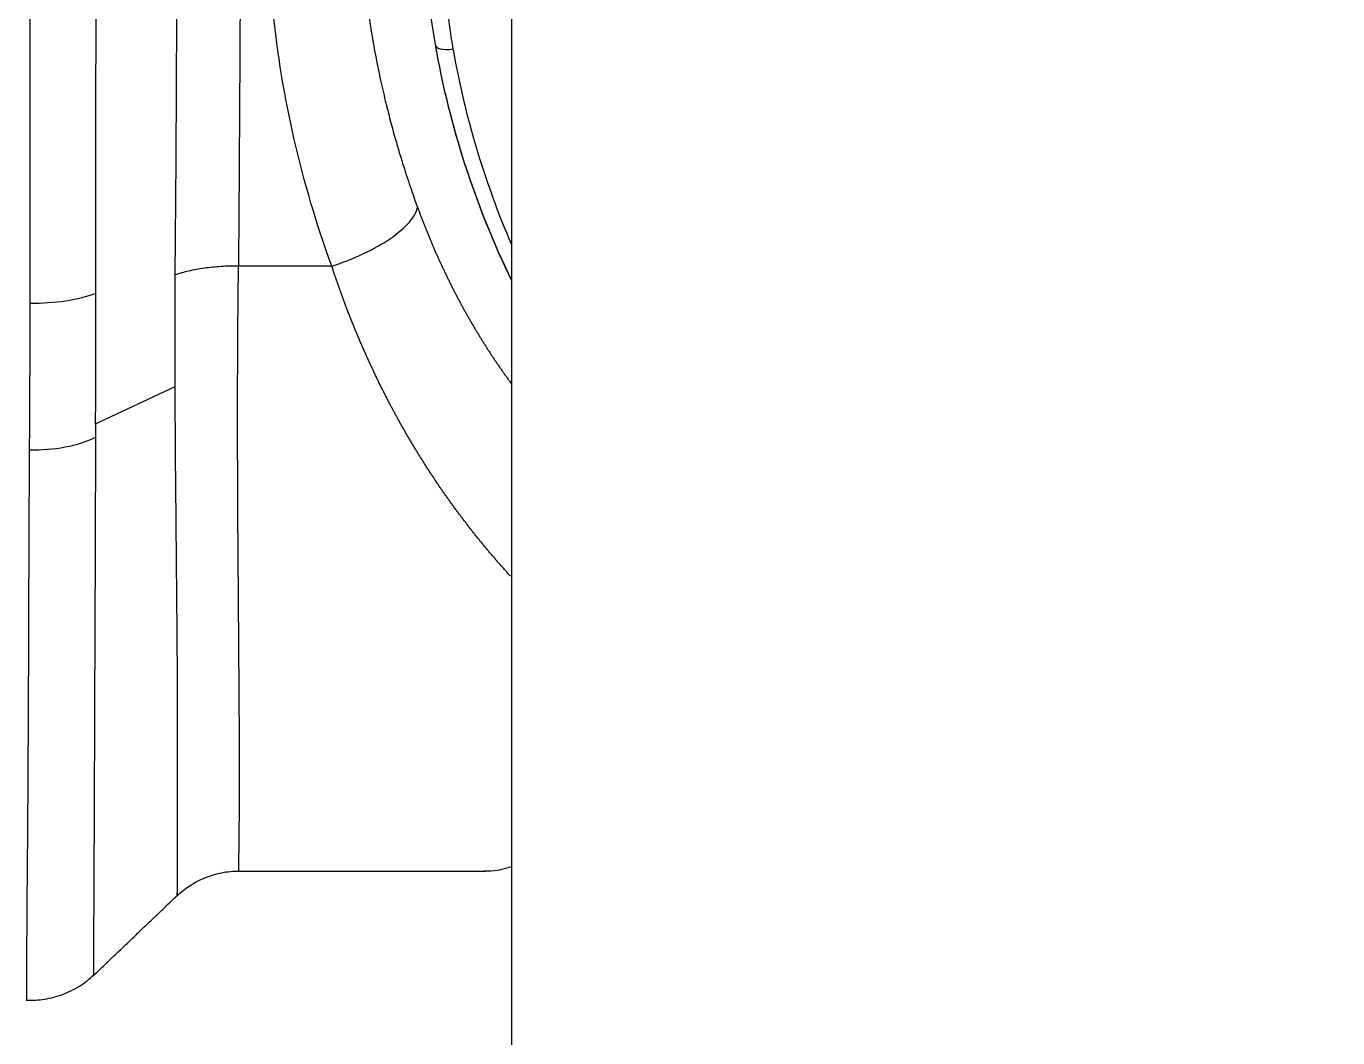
# Model space of a CAD drawing. Header units: millimetres. Extents: x 17655 to 18496, y 1152 to 1747.
# Drawn here: x 18088.32 to 18102.78, y 1444.49 to 1455.64 of the extents above; entities that cross this region are included whole.
import ezdxf

# ---------------------------------------------------------------- set-up
doc = ezdxf.new("R2010")
doc.units = ezdxf.units.MM

msp = doc.modelspace()

# ---------------------------------------------------------------- linework, layer by layer
for p, q in [((18093.67, 1456.852), (18093.67, 1417.504)), ((18091.691, 1452.992), (18090.662, 1452.992)), ((18091.691, 1452.992), (18090.662, 1452.992)), ((18089.088, 1451.255), (18089.963, 1451.664)), ((18089.088, 1451.255), (18089.963, 1451.664)), ((18090.666, 1446.325), (18093.382, 1446.325)), ((18090.666, 1446.325), (18093.382, 1446.325))]:
    msp.add_line(p, q)
for centre, major_axis, ratio, start_param, end_param in [((18104.17, 1457.126), (11.489, 0), 0.920505, 0.160683, 3.302275), ((18104.17, 1457.048), (11.289, 0), 0.920505, 0.160683, 3.280692), ((18104.17, 1457.048), (11.289, 0), 0.920505, 3.280692, 3.302275), ((18104.17, 1457.13), (11.489, 0), 0.920505, 3.302275, 3.559579), ((18104.17, 1457.126), (11.489, 0), 0.920505, 3.302275, 3.559641), ((18093.026, 1455.463), (-0.197, -0.035), 0.385698, 6.215377, 7.786173), ((18104.17, 1457.048), (11.289, 0), 0.920505, 3.302275, 3.517751)]:
    msp.add_ellipse(centre, major_axis=major_axis, ratio=ratio, start_param=start_param, end_param=end_param)
for points, knots in [([(18091.691, 1452.992), (18091.523, 1453.451), (18091.247, 1454.38), (18091.013, 1455.809), (18090.963, 1457.262), (18091.142, 1459.199), (18091.834, 1461.549), (18093.347, 1464.111), (18095.476, 1466.266), (18098.956, 1468.453), (18104.17, 1469.622), (18109.384, 1468.453), (18112.864, 1466.267), (18114.992, 1464.112), (18116.505, 1461.55), (18117.197, 1459.2), (18117.377, 1457.263), (18117.327, 1455.809), (18117.093, 1454.38), (18116.817, 1453.451), (18116.649, 1452.992)], [0, 0, 0, 0, 0.03125, 0.0625, 0.09375, 0.125, 0.1875, 0.25, 0.3125, 0.375, 0.5, 0.625, 0.6875, 0.75, 0.8125, 0.875, 0.90625, 0.9375, 0.96875, 1, 1, 1, 1]), ([(18091.691, 1452.992), (18091.523, 1453.451), (18091.247, 1454.38), (18091.013, 1455.809), (18090.963, 1457.262), (18091.142, 1459.199), (18091.834, 1461.549), (18093.347, 1464.111), (18095.476, 1466.266), (18098.956, 1468.453), (18104.17, 1469.622), (18109.384, 1468.453), (18112.864, 1466.267), (18114.992, 1464.112), (18116.505, 1461.55), (18117.197, 1459.2), (18117.377, 1457.263), (18117.327, 1455.809), (18117.093, 1454.38), (18116.817, 1453.451), (18116.649, 1452.992)], [0, 0, 0, 0, 0.03125, 0.0625, 0.09375, 0.125, 0.1875, 0.25, 0.3125, 0.375, 0.5, 0.625, 0.6875, 0.75, 0.8125, 0.875, 0.90625, 0.9375, 0.96875, 1, 1, 1, 1]), ([(18089.964, 1452.894), (18089.964, 1452.922), (18089.965, 1452.978), (18089.966, 1453.062), (18089.967, 1453.146), (18089.967, 1453.23), (18089.968, 1453.314), (18089.969, 1453.398), (18089.97, 1453.481), (18089.97, 1453.565), (18089.971, 1453.648), (18089.972, 1453.731), (18089.972, 1453.815), (18089.973, 1453.898), (18089.974, 1453.981), (18089.974, 1454.065), (18089.975, 1454.148), (18089.975, 1454.231), (18089.976, 1454.314), (18089.976, 1454.398), (18089.977, 1454.481), (18089.977, 1454.564), (18089.978, 1454.648), (18089.978, 1454.731), (18089.979, 1454.814), (18089.979, 1454.897), (18089.979, 1454.981), (18089.98, 1455.064), (18089.98, 1455.147), (18089.98, 1455.23), (18089.981, 1455.314), (18089.981, 1455.397), (18089.981, 1455.48), (18089.981, 1455.563), (18089.981, 1455.646), (18089.982, 1455.73), (18089.982, 1455.813), (18089.982, 1455.896), (18089.982, 1455.979), (18089.982, 1456.063), (18089.982, 1456.146), (18089.982, 1456.229), (18089.982, 1456.312), (18089.982, 1456.396), (18089.982, 1456.479), (18089.982, 1456.562), (18089.982, 1456.645), (18089.982, 1456.728), (18089.982, 1456.812), (18089.982, 1456.895), (18089.982, 1456.978), (18089.982, 1457.061), (18089.981, 1457.145), (18089.981, 1457.228), (18089.981, 1457.311), (18089.981, 1457.394), (18089.98, 1457.478), (18089.98, 1457.561), (18089.98, 1457.644), (18089.98, 1457.727), (18089.979, 1457.81), (18089.979, 1457.894), (18089.978, 1457.977), (18089.978, 1458.06), (18089.978, 1458.143), (18089.977, 1458.226), (18089.977, 1458.309), (18089.976, 1458.421), (18089.975, 1458.563), (18089.975, 1458.735), (18089.974, 1458.911), (18089.974, 1459.09), (18089.974, 1459.273), (18089.975, 1459.459), (18089.975, 1459.649), (18089.976, 1459.842), (18089.977, 1460.038), (18089.979, 1460.238), (18089.98, 1460.441), (18089.982, 1460.648), (18089.984, 1460.858), (18089.987, 1461.071), (18089.989, 1461.288), (18089.992, 1461.509), (18089.995, 1461.733), (18089.999, 1461.96), (18090.002, 1462.19), (18090.006, 1462.425), (18090.01, 1462.662), (18090.015, 1462.903), (18090.02, 1463.147), (18090.024, 1463.395), (18090.03, 1463.647), (18090.033, 1463.815), (18090.035, 1463.9)], [0, 0, 0, 0, 0.007657, 0.015297, 0.022922, 0.030532, 0.038128, 0.045711, 0.053285, 0.06085, 0.068408, 0.075962, 0.083514, 0.091064, 0.098616, 0.10617, 0.113726, 0.121285, 0.128845, 0.136408, 0.143971, 0.151536, 0.159103, 0.166669, 0.174237, 0.181805, 0.189374, 0.196943, 0.204513, 0.212083, 0.219653, 0.227225, 0.234796, 0.242368, 0.249941, 0.257514, 0.265087, 0.272661, 0.280235, 0.28781, 0.295385, 0.30296, 0.310536, 0.318112, 0.325688, 0.333265, 0.340842, 0.348419, 0.355997, 0.363576, 0.371155, 0.378734, 0.386314, 0.393894, 0.401475, 0.409057, 0.416639, 0.424222, 0.431805, 0.439389, 0.446974, 0.45456, 0.462146, 0.469733, 0.47732, 0.484908, 0.492497, 0.500087, 0.515512, 0.531241, 0.547274, 0.563611, 0.580253, 0.597198, 0.614448, 0.632002, 0.64986, 0.668022, 0.686489, 0.705259, 0.724334, 0.743713, 0.763396, 0.783383, 0.803675, 0.82427, 0.845171, 0.866375, 0.887885, 0.909698, 0.931817, 0.95424, 0.976967, 1, 1, 1, 1]), ([(18089.964, 1452.894), (18089.964, 1452.922), (18089.965, 1452.978), (18089.966, 1453.062), (18089.967, 1453.146), (18089.967, 1453.23), (18089.968, 1453.314), (18089.969, 1453.398), (18089.97, 1453.481), (18089.97, 1453.565), (18089.971, 1453.648), (18089.972, 1453.731), (18089.972, 1453.815), (18089.973, 1453.898), (18089.974, 1453.981), (18089.974, 1454.065), (18089.975, 1454.148), (18089.975, 1454.231), (18089.976, 1454.314), (18089.976, 1454.398), (18089.977, 1454.481), (18089.977, 1454.564), (18089.978, 1454.648), (18089.978, 1454.731), (18089.979, 1454.814), (18089.979, 1454.897), (18089.979, 1454.981), (18089.98, 1455.064), (18089.98, 1455.147), (18089.98, 1455.23), (18089.981, 1455.314), (18089.981, 1455.397), (18089.981, 1455.48), (18089.981, 1455.563), (18089.981, 1455.646), (18089.982, 1455.73), (18089.982, 1455.813), (18089.982, 1455.896), (18089.982, 1455.979), (18089.982, 1456.063), (18089.982, 1456.146), (18089.982, 1456.229), (18089.982, 1456.312), (18089.982, 1456.396), (18089.982, 1456.479), (18089.982, 1456.562), (18089.982, 1456.645), (18089.982, 1456.728), (18089.982, 1456.812), (18089.982, 1456.895), (18089.982, 1456.978), (18089.982, 1457.061), (18089.981, 1457.145), (18089.981, 1457.228), (18089.981, 1457.311), (18089.981, 1457.394), (18089.98, 1457.478), (18089.98, 1457.561), (18089.98, 1457.644), (18089.98, 1457.727), (18089.979, 1457.81), (18089.979, 1457.894), (18089.978, 1457.977), (18089.978, 1458.06), (18089.978, 1458.143), (18089.977, 1458.226), (18089.977, 1458.309), (18089.976, 1458.421), (18089.975, 1458.563), (18089.975, 1458.735), (18089.974, 1458.911), (18089.974, 1459.09), (18089.974, 1459.273), (18089.975, 1459.459), (18089.975, 1459.649), (18089.976, 1459.842), (18089.977, 1460.038), (18089.979, 1460.238), (18089.98, 1460.441), (18089.982, 1460.648), (18089.984, 1460.858), (18089.987, 1461.071), (18089.989, 1461.288), (18089.992, 1461.509), (18089.995, 1461.733), (18089.999, 1461.96), (18090.002, 1462.19), (18090.006, 1462.425), (18090.01, 1462.662), (18090.015, 1462.903), (18090.02, 1463.147), (18090.024, 1463.395), (18090.03, 1463.647), (18090.033, 1463.815), (18090.035, 1463.9)], [0, 0, 0, 0, 0.007657, 0.015297, 0.022922, 0.030532, 0.038128, 0.045711, 0.053285, 0.06085, 0.068408, 0.075962, 0.083514, 0.091064, 0.098616, 0.10617, 0.113726, 0.121285, 0.128845, 0.136408, 0.143971, 0.151536, 0.159103, 0.166669, 0.174237, 0.181805, 0.189374, 0.196943, 0.204513, 0.212083, 0.219653, 0.227225, 0.234796, 0.242368, 0.249941, 0.257514, 0.265087, 0.272661, 0.280235, 0.28781, 0.295385, 0.30296, 0.310536, 0.318112, 0.325688, 0.333265, 0.340842, 0.348419, 0.355997, 0.363576, 0.371155, 0.378734, 0.386314, 0.393894, 0.401475, 0.409057, 0.416639, 0.424222, 0.431805, 0.439389, 0.446974, 0.45456, 0.462146, 0.469733, 0.47732, 0.484908, 0.492497, 0.500087, 0.515512, 0.531241, 0.547274, 0.563611, 0.580253, 0.597198, 0.614448, 0.632002, 0.64986, 0.668022, 0.686489, 0.705259, 0.724334, 0.743713, 0.763396, 0.783383, 0.803675, 0.82427, 0.845171, 0.866375, 0.887885, 0.909698, 0.931817, 0.95424, 0.976967, 1, 1, 1, 1]), ([(18089.09, 1452.692), (18089.09, 1452.923), (18089.09, 1453.151), (18089.089, 1453.604), (18089.089, 1453.829), (18089.089, 1454.165), (18089.09, 1454.278), (18089.09, 1454.503), (18089.09, 1454.615), (18089.091, 1454.841), (18089.091, 1454.953), (18089.092, 1455.18), (18089.092, 1455.293), (18089.092, 1455.633), (18089.092, 1455.86), (18089.091, 1456.314), (18089.091, 1456.541), (18089.091, 1456.994), (18089.091, 1457.22), (18089.09, 1457.672), (18089.09, 1458.124), (18089.09, 1458.575), (18089.09, 1459.027), (18089.09, 1459.253), (18089.091, 1459.931), (18089.091, 1460.384), (18089.091, 1461.742), (18089.091, 1462.646), (18089.092, 1463.549)], [0, 0, 0, 0, 0.0625, 0.0625, 0.125, 0.125, 0.15625, 0.15625, 0.1875, 0.1875, 0.21875, 0.21875, 0.25, 0.25, 0.3125, 0.3125, 0.375, 0.375, 0.4375, 0.4375, 0.5, 0.5625, 0.5625, 0.625, 0.625, 0.75, 0.75, 1, 1, 1, 1]), ([(18089.09, 1452.692), (18089.09, 1452.923), (18089.09, 1453.151), (18089.089, 1453.604), (18089.089, 1453.829), (18089.089, 1454.165), (18089.09, 1454.278), (18089.09, 1454.503), (18089.09, 1454.615), (18089.091, 1454.841), (18089.091, 1454.953), (18089.092, 1455.18), (18089.092, 1455.293), (18089.092, 1455.633), (18089.092, 1455.86), (18089.091, 1456.314), (18089.091, 1456.541), (18089.091, 1456.994), (18089.091, 1457.22), (18089.09, 1457.672), (18089.09, 1458.124), (18089.09, 1458.575), (18089.09, 1459.027), (18089.09, 1459.253), (18089.091, 1459.931), (18089.091, 1460.384), (18089.091, 1461.742), (18089.091, 1462.646), (18089.092, 1463.549)], [0, 0, 0, 0, 0.0625, 0.0625, 0.125, 0.125, 0.15625, 0.15625, 0.1875, 0.1875, 0.21875, 0.21875, 0.25, 0.25, 0.3125, 0.3125, 0.375, 0.375, 0.4375, 0.4375, 0.5, 0.5625, 0.5625, 0.625, 0.625, 0.75, 0.75, 1, 1, 1, 1]), ([(18088.366, 1452.584), (18088.366, 1452.614), (18088.366, 1452.673), (18088.366, 1452.761), (18088.366, 1452.85), (18088.366, 1452.938), (18088.367, 1453.027), (18088.367, 1453.116), (18088.367, 1453.205), (18088.367, 1453.295), (18088.367, 1453.384), (18088.367, 1453.473), (18088.367, 1453.563), (18088.367, 1453.653), (18088.367, 1453.743), (18088.367, 1453.833), (18088.367, 1453.923), (18088.367, 1454.013), (18088.367, 1454.103), (18088.367, 1454.194), (18088.367, 1454.284), (18088.367, 1454.375), (18088.367, 1454.466), (18088.367, 1454.557), (18088.367, 1454.648), (18088.367, 1454.739), (18088.367, 1454.83), (18088.367, 1454.921), (18088.367, 1455.013), (18088.367, 1455.105), (18088.367, 1455.196), (18088.367, 1455.288), (18088.367, 1455.38), (18088.367, 1455.472), (18088.367, 1455.565), (18088.367, 1455.657), (18088.367, 1455.749), (18088.367, 1455.842), (18088.367, 1455.935), (18088.367, 1456.028), (18088.367, 1456.121), (18088.367, 1456.214), (18088.367, 1456.307), (18088.367, 1456.4), (18088.367, 1456.494), (18088.367, 1456.587), (18088.367, 1456.681), (18088.367, 1456.775), (18088.367, 1456.869), (18088.367, 1456.963), (18088.367, 1457.057), (18088.367, 1457.151), (18088.367, 1457.246), (18088.367, 1457.34), (18088.367, 1457.435), (18088.367, 1457.529), (18088.367, 1457.624), (18088.367, 1457.719), (18088.367, 1457.815), (18088.367, 1457.91), (18088.367, 1458.005), (18088.367, 1458.101), (18088.367, 1458.196), (18088.367, 1458.292), (18088.367, 1458.388), (18088.367, 1458.484), (18088.367, 1458.58), (18088.367, 1458.676), (18088.368, 1458.773), (18088.368, 1458.869), (18088.368, 1458.966), (18088.368, 1459.062), (18088.368, 1459.159), (18088.368, 1459.256), (18088.368, 1459.353), (18088.368, 1459.451), (18088.368, 1459.548), (18088.368, 1459.645), (18088.368, 1459.743), (18088.368, 1459.841), (18088.368, 1459.939), (18088.368, 1460.036), (18088.368, 1460.135), (18088.368, 1460.233), (18088.368, 1460.331), (18088.368, 1460.43), (18088.368, 1460.528), (18088.368, 1460.627), (18088.368, 1460.726), (18088.368, 1460.825), (18088.368, 1460.924), (18088.368, 1461.023), (18088.368, 1461.122), (18088.368, 1461.222), (18088.368, 1461.321), (18088.368, 1461.421), (18088.368, 1461.521), (18088.368, 1461.621), (18088.368, 1461.721), (18088.368, 1461.821), (18088.368, 1461.921), (18088.368, 1462.022), (18088.368, 1462.122), (18088.368, 1462.223), (18088.368, 1462.324), (18088.368, 1462.425), (18088.368, 1462.526), (18088.368, 1462.627), (18088.368, 1462.728), (18088.368, 1462.83), (18088.368, 1462.931), (18088.368, 1463.033), (18088.368, 1463.135), (18088.368, 1463.237), (18088.368, 1463.339), (18088.368, 1463.407), (18088.368, 1463.441)], [0, 0, 0, 0, 0.008129, 0.016271, 0.024424, 0.032588, 0.040764, 0.048951, 0.05715, 0.06536, 0.073581, 0.081813, 0.090057, 0.098312, 0.106578, 0.114856, 0.123144, 0.131444, 0.139756, 0.148078, 0.156412, 0.164758, 0.173114, 0.181482, 0.189861, 0.198252, 0.206653, 0.215067, 0.223491, 0.231927, 0.240374, 0.248832, 0.257302, 0.265783, 0.274275, 0.282779, 0.291294, 0.29982, 0.308358, 0.316906, 0.325467, 0.334038, 0.342621, 0.351216, 0.359822, 0.368439, 0.377067, 0.385707, 0.394358, 0.40302, 0.411694, 0.420379, 0.429076, 0.437784, 0.446503, 0.455234, 0.463976, 0.47273, 0.481495, 0.490271, 0.499058, 0.507858, 0.516668, 0.52549, 0.534323, 0.543168, 0.552024, 0.560891, 0.56977, 0.57866, 0.587562, 0.596475, 0.6054, 0.614336, 0.623283, 0.632242, 0.641212, 0.650194, 0.659187, 0.668192, 0.677208, 0.686235, 0.695274, 0.704324, 0.713386, 0.72246, 0.731544, 0.740641, 0.749748, 0.758867, 0.767998, 0.77714, 0.786294, 0.795459, 0.804635, 0.813823, 0.823023, 0.832234, 0.841456, 0.85069, 0.859936, 0.869193, 0.878461, 0.887741, 0.897033, 0.906336, 0.91565, 0.924976, 0.934314, 0.943663, 0.953024, 0.962396, 0.97178, 0.981175, 0.990582, 1, 1, 1, 1]), ([(18088.366, 1452.584), (18088.366, 1452.614), (18088.366, 1452.673), (18088.366, 1452.761), (18088.366, 1452.85), (18088.366, 1452.938), (18088.367, 1453.027), (18088.367, 1453.116), (18088.367, 1453.205), (18088.367, 1453.295), (18088.367, 1453.384), (18088.367, 1453.473), (18088.367, 1453.563), (18088.367, 1453.653), (18088.367, 1453.743), (18088.367, 1453.833), (18088.367, 1453.923), (18088.367, 1454.013), (18088.367, 1454.103), (18088.367, 1454.194), (18088.367, 1454.284), (18088.367, 1454.375), (18088.367, 1454.466), (18088.367, 1454.557), (18088.367, 1454.648), (18088.367, 1454.739), (18088.367, 1454.83), (18088.367, 1454.921), (18088.367, 1455.013), (18088.367, 1455.105), (18088.367, 1455.196), (18088.367, 1455.288), (18088.367, 1455.38), (18088.367, 1455.472), (18088.367, 1455.565), (18088.367, 1455.657), (18088.367, 1455.749), (18088.367, 1455.842), (18088.367, 1455.935), (18088.367, 1456.028), (18088.367, 1456.121), (18088.367, 1456.214), (18088.367, 1456.307), (18088.367, 1456.4), (18088.367, 1456.494), (18088.367, 1456.587), (18088.367, 1456.681), (18088.367, 1456.775), (18088.367, 1456.869), (18088.367, 1456.963), (18088.367, 1457.057), (18088.367, 1457.151), (18088.367, 1457.246), (18088.367, 1457.34), (18088.367, 1457.435), (18088.367, 1457.529), (18088.367, 1457.624), (18088.367, 1457.719), (18088.367, 1457.815), (18088.367, 1457.91), (18088.367, 1458.005), (18088.367, 1458.101), (18088.367, 1458.196), (18088.367, 1458.292), (18088.367, 1458.388), (18088.367, 1458.484), (18088.367, 1458.58), (18088.367, 1458.676), (18088.368, 1458.773), (18088.368, 1458.869), (18088.368, 1458.966), (18088.368, 1459.062), (18088.368, 1459.159), (18088.368, 1459.256), (18088.368, 1459.353), (18088.368, 1459.451), (18088.368, 1459.548), (18088.368, 1459.645), (18088.368, 1459.743), (18088.368, 1459.841), (18088.368, 1459.939), (18088.368, 1460.036), (18088.368, 1460.135), (18088.368, 1460.233), (18088.368, 1460.331), (18088.368, 1460.43), (18088.368, 1460.528), (18088.368, 1460.627), (18088.368, 1460.726), (18088.368, 1460.825), (18088.368, 1460.924), (18088.368, 1461.023), (18088.368, 1461.122), (18088.368, 1461.222), (18088.368, 1461.321), (18088.368, 1461.421), (18088.368, 1461.521), (18088.368, 1461.621), (18088.368, 1461.721), (18088.368, 1461.821), (18088.368, 1461.921), (18088.368, 1462.022), (18088.368, 1462.122), (18088.368, 1462.223), (18088.368, 1462.324), (18088.368, 1462.425), (18088.368, 1462.526), (18088.368, 1462.627), (18088.368, 1462.728), (18088.368, 1462.83), (18088.368, 1462.931), (18088.368, 1463.033), (18088.368, 1463.135), (18088.368, 1463.237), (18088.368, 1463.339), (18088.368, 1463.407), (18088.368, 1463.441)], [0, 0, 0, 0, 0.008129, 0.016271, 0.024424, 0.032588, 0.040764, 0.048951, 0.05715, 0.06536, 0.073581, 0.081813, 0.090057, 0.098312, 0.106578, 0.114856, 0.123144, 0.131444, 0.139756, 0.148078, 0.156412, 0.164758, 0.173114, 0.181482, 0.189861, 0.198252, 0.206653, 0.215067, 0.223491, 0.231927, 0.240374, 0.248832, 0.257302, 0.265783, 0.274275, 0.282779, 0.291294, 0.29982, 0.308358, 0.316906, 0.325467, 0.334038, 0.342621, 0.351216, 0.359822, 0.368439, 0.377067, 0.385707, 0.394358, 0.40302, 0.411694, 0.420379, 0.429076, 0.437784, 0.446503, 0.455234, 0.463976, 0.47273, 0.481495, 0.490271, 0.499058, 0.507858, 0.516668, 0.52549, 0.534323, 0.543168, 0.552024, 0.560891, 0.56977, 0.57866, 0.587562, 0.596475, 0.6054, 0.614336, 0.623283, 0.632242, 0.641212, 0.650194, 0.659187, 0.668192, 0.677208, 0.686235, 0.695274, 0.704324, 0.713386, 0.72246, 0.731544, 0.740641, 0.749748, 0.758867, 0.767998, 0.77714, 0.786294, 0.795459, 0.804635, 0.813823, 0.823023, 0.832234, 0.841456, 0.85069, 0.859936, 0.869193, 0.878461, 0.887741, 0.897033, 0.906336, 0.91565, 0.924976, 0.934314, 0.943663, 0.953024, 0.962396, 0.97178, 0.981175, 0.990582, 1, 1, 1, 1]), ([(18092.271, 1459.712), (18092.248, 1459.616), (18092.135, 1459.108), (18092.039, 1458.451), (18091.994, 1457.751), (18091.984, 1457.341), (18091.989, 1456.952), (18092.008, 1456.583), (18092.037, 1456.236), (18092.075, 1455.91), (18092.12, 1455.605), (18092.169, 1455.322), (18092.223, 1455.061), (18092.278, 1454.821), (18092.333, 1454.602), (18092.387, 1454.405), (18092.439, 1454.228), (18092.488, 1454.071), (18092.532, 1453.935), (18092.572, 1453.819), (18092.605, 1453.723), (18092.626, 1453.666), (18092.636, 1453.641)], [0, 0, 0, 0, 0.047927, 0.25265, 0.32263, 0.389264, 0.452551, 0.512491, 0.569083, 0.622327, 0.672223, 0.71877, 0.761968, 0.801816, 0.838315, 0.871465, 0.901264, 0.927712, 0.95081, 0.970558, 0.986954, 1, 1, 1, 1]), ([(18092.271, 1459.712), (18092.248, 1459.616), (18092.135, 1459.108), (18092.039, 1458.451), (18091.994, 1457.751), (18091.984, 1457.341), (18091.989, 1456.952), (18092.008, 1456.583), (18092.037, 1456.236), (18092.075, 1455.91), (18092.12, 1455.605), (18092.169, 1455.322), (18092.223, 1455.061), (18092.278, 1454.821), (18092.333, 1454.602), (18092.387, 1454.405), (18092.439, 1454.228), (18092.488, 1454.071), (18092.532, 1453.935), (18092.572, 1453.819), (18092.605, 1453.723), (18092.626, 1453.666), (18092.636, 1453.641)], [0, 0, 0, 0, 0.047927, 0.25265, 0.32263, 0.389264, 0.452551, 0.512491, 0.569083, 0.622327, 0.672223, 0.71877, 0.761968, 0.801816, 0.838315, 0.871465, 0.901264, 0.927712, 0.95081, 0.970558, 0.986954, 1, 1, 1, 1]), ([(18092.636, 1453.641), (18092.64, 1453.628), (18092.649, 1453.604), (18092.663, 1453.567), (18092.676, 1453.531), (18092.69, 1453.495), (18092.705, 1453.458), (18092.719, 1453.422), (18092.733, 1453.386), (18092.748, 1453.35), (18092.763, 1453.314), (18092.778, 1453.278), (18092.793, 1453.242), (18092.808, 1453.206), (18092.824, 1453.171), (18092.839, 1453.135), (18092.855, 1453.1), (18092.871, 1453.064), (18092.887, 1453.029), (18092.904, 1452.993), (18092.92, 1452.958), (18092.937, 1452.923), (18092.954, 1452.888), (18092.971, 1452.853), (18092.988, 1452.818), (18093.005, 1452.783), (18093.023, 1452.749), (18093.04, 1452.714), (18093.058, 1452.68), (18093.076, 1452.645), (18093.094, 1452.611), (18093.113, 1452.576), (18093.131, 1452.542), (18093.15, 1452.508), (18093.169, 1452.474), (18093.188, 1452.44), (18093.207, 1452.406), (18093.227, 1452.373), (18093.246, 1452.339), (18093.266, 1452.306), (18093.286, 1452.272), (18093.306, 1452.239), (18093.327, 1452.206), (18093.347, 1452.172), (18093.368, 1452.139), (18093.389, 1452.106), (18093.41, 1452.074), (18093.431, 1452.041), (18093.452, 1452.008), (18093.474, 1451.976), (18093.496, 1451.943), (18093.518, 1451.911), (18093.54, 1451.879), (18093.562, 1451.847), (18093.585, 1451.815), (18093.607, 1451.783), (18093.63, 1451.751), (18093.65, 1451.723), (18093.663, 1451.706), (18093.668, 1451.699)], [0, 0, 0, 0, 0.016852, 0.033726, 0.050624, 0.067545, 0.08449, 0.10146, 0.118454, 0.135473, 0.152517, 0.169587, 0.186682, 0.203804, 0.220952, 0.238128, 0.25533, 0.27256, 0.289818, 0.307104, 0.324418, 0.341761, 0.359134, 0.376535, 0.393966, 0.411428, 0.428919, 0.446442, 0.463995, 0.481579, 0.499195, 0.516843, 0.534523, 0.552235, 0.56998, 0.587758, 0.605569, 0.623413, 0.641292, 0.659204, 0.677151, 0.695133, 0.71315, 0.731202, 0.749289, 0.767412, 0.785571, 0.803767, 0.821999, 0.840267, 0.858573, 0.876917, 0.895298, 0.913716, 0.932173, 0.950669, 0.969203, 0.987776, 1, 1, 1, 1]), ([(18092.636, 1453.641), (18092.64, 1453.628), (18092.649, 1453.604), (18092.663, 1453.567), (18092.676, 1453.531), (18092.69, 1453.495), (18092.705, 1453.458), (18092.719, 1453.422), (18092.733, 1453.386), (18092.748, 1453.35), (18092.763, 1453.314), (18092.778, 1453.278), (18092.793, 1453.242), (18092.808, 1453.206), (18092.824, 1453.171), (18092.839, 1453.135), (18092.855, 1453.1), (18092.871, 1453.064), (18092.887, 1453.029), (18092.904, 1452.993), (18092.92, 1452.958), (18092.937, 1452.923), (18092.954, 1452.888), (18092.971, 1452.853), (18092.988, 1452.818), (18093.005, 1452.783), (18093.023, 1452.749), (18093.04, 1452.714), (18093.058, 1452.68), (18093.076, 1452.645), (18093.094, 1452.611), (18093.113, 1452.576), (18093.131, 1452.542), (18093.15, 1452.508), (18093.169, 1452.474), (18093.188, 1452.44), (18093.207, 1452.406), (18093.227, 1452.373), (18093.246, 1452.339), (18093.266, 1452.306), (18093.286, 1452.272), (18093.306, 1452.239), (18093.327, 1452.206), (18093.347, 1452.172), (18093.368, 1452.139), (18093.389, 1452.106), (18093.41, 1452.074), (18093.431, 1452.041), (18093.452, 1452.008), (18093.474, 1451.976), (18093.496, 1451.943), (18093.518, 1451.911), (18093.54, 1451.879), (18093.562, 1451.847), (18093.585, 1451.815), (18093.607, 1451.783), (18093.63, 1451.751), (18093.65, 1451.723), (18093.663, 1451.706), (18093.668, 1451.699)], [0, 0, 0, 0, 0.016852, 0.033726, 0.050624, 0.067545, 0.08449, 0.10146, 0.118454, 0.135473, 0.152517, 0.169587, 0.186682, 0.203804, 0.220952, 0.238128, 0.25533, 0.27256, 0.289818, 0.307104, 0.324418, 0.341761, 0.359134, 0.376535, 0.393966, 0.411428, 0.428919, 0.446442, 0.463995, 0.481579, 0.499195, 0.516843, 0.534523, 0.552235, 0.56998, 0.587758, 0.605569, 0.623413, 0.641292, 0.659204, 0.677151, 0.695133, 0.71315, 0.731202, 0.749289, 0.767412, 0.785571, 0.803767, 0.821999, 0.840267, 0.858573, 0.876917, 0.895298, 0.913716, 0.932173, 0.950669, 0.969203, 0.987776, 1, 1, 1, 1]), ([(18090.666, 1446.325), (18090.666, 1446.325), (18090.667, 1446.419), (18090.671, 1446.782), (18090.674, 1447.23), (18090.674, 1447.772), (18090.669, 1448.453), (18090.663, 1449.254), (18090.656, 1450.13), (18090.652, 1450.986), (18090.653, 1451.768), (18090.655, 1452.168), (18090.658, 1452.576), (18090.661, 1452.853), (18090.662, 1452.992)], [0, 0, 0, 0, 0.134679, 0.278899, 0.351009, 0.423119, 0.567339, 0.63945, 0.71156, 0.85578, 0.891835, 0.92789, 0.963945, 1, 1, 1, 1]), ([(18090.666, 1446.325), (18090.666, 1446.325), (18090.667, 1446.419), (18090.671, 1446.782), (18090.674, 1447.23), (18090.674, 1447.772), (18090.669, 1448.453), (18090.663, 1449.254), (18090.656, 1450.13), (18090.652, 1450.986), (18090.653, 1451.768), (18090.655, 1452.168), (18090.658, 1452.576), (18090.661, 1452.853), (18090.662, 1452.992)], [0, 0, 0, 0, 0.134679, 0.278899, 0.351009, 0.423119, 0.567339, 0.63945, 0.71156, 0.85578, 0.891835, 0.92789, 0.963945, 1, 1, 1, 1]), ([(18093.659, 1449.577), (18093.659, 1449.577), (18093.649, 1449.588), (18093.629, 1449.61), (18093.6, 1449.642), (18093.571, 1449.674), (18093.543, 1449.706), (18093.514, 1449.739), (18093.486, 1449.772), (18093.458, 1449.804), (18093.43, 1449.837), (18093.402, 1449.87), (18093.374, 1449.903), (18093.347, 1449.937), (18093.32, 1449.97), (18093.293, 1450.004), (18093.266, 1450.037), (18093.239, 1450.071), (18093.212, 1450.105), (18093.186, 1450.139), (18093.16, 1450.173), (18093.134, 1450.208), (18093.108, 1450.242), (18093.082, 1450.276), (18093.056, 1450.311), (18093.031, 1450.346), (18093.006, 1450.381), (18092.981, 1450.416), (18092.956, 1450.451), (18092.931, 1450.486), (18092.906, 1450.521), (18092.882, 1450.557), (18092.858, 1450.592), (18092.834, 1450.628), (18092.81, 1450.664), (18092.786, 1450.7), (18092.763, 1450.736), (18092.739, 1450.772), (18092.716, 1450.808), (18092.693, 1450.844), (18092.67, 1450.881), (18092.648, 1450.917), (18092.625, 1450.954), (18092.603, 1450.991), (18092.581, 1451.028), (18092.559, 1451.065), (18092.537, 1451.102), (18092.515, 1451.139), (18092.494, 1451.176), (18092.473, 1451.214), (18092.451, 1451.251), (18092.43, 1451.289), (18092.41, 1451.326), (18092.389, 1451.364), (18092.369, 1451.402), (18092.348, 1451.44), (18092.328, 1451.478), (18092.308, 1451.516), (18092.289, 1451.555), (18092.269, 1451.593), (18092.25, 1451.631), (18092.23, 1451.67), (18092.211, 1451.709), (18092.192, 1451.747), (18092.174, 1451.786), (18092.155, 1451.825), (18092.137, 1451.864), (18092.118, 1451.904), (18092.1, 1451.943), (18092.082, 1451.982), (18092.065, 1452.021), (18092.047, 1452.061), (18092.03, 1452.101), (18092.013, 1452.14), (18091.996, 1452.18), (18091.979, 1452.22), (18091.962, 1452.26), (18091.945, 1452.3), (18091.929, 1452.34), (18091.913, 1452.38), (18091.897, 1452.42), (18091.881, 1452.461), (18091.865, 1452.501), (18091.85, 1452.542), (18091.835, 1452.582), (18091.82, 1452.623), (18091.805, 1452.664), (18091.79, 1452.704), (18091.775, 1452.745), (18091.761, 1452.786), (18091.746, 1452.827), (18091.732, 1452.869), (18091.718, 1452.91), (18091.704, 1452.951), (18091.695, 1452.979), (18091.691, 1452.992)], [0, 0, 0, 0, 0.000331, 0.01198, 0.02361, 0.035219, 0.046809, 0.058378, 0.069928, 0.081458, 0.092969, 0.10446, 0.115932, 0.127384, 0.138817, 0.150231, 0.161626, 0.173002, 0.184359, 0.195698, 0.207017, 0.218318, 0.229601, 0.240865, 0.252111, 0.263339, 0.274548, 0.28574, 0.296914, 0.30807, 0.319208, 0.330328, 0.341431, 0.352517, 0.363585, 0.374636, 0.38567, 0.396687, 0.407687, 0.41867, 0.429636, 0.440586, 0.451519, 0.462436, 0.473336, 0.484221, 0.495089, 0.505941, 0.516777, 0.527598, 0.538403, 0.549192, 0.559966, 0.570724, 0.581467, 0.592196, 0.602909, 0.613607, 0.62429, 0.634959, 0.645613, 0.656252, 0.666878, 0.677489, 0.688086, 0.698668, 0.709237, 0.719793, 0.730334, 0.740862, 0.751376, 0.761878, 0.772365, 0.78284, 0.793302, 0.803751, 0.814187, 0.824611, 0.835022, 0.845421, 0.855808, 0.866182, 0.876544, 0.886895, 0.897234, 0.907561, 0.917876, 0.92818, 0.938473, 0.948755, 0.959025, 0.969285, 0.979534, 0.989772, 1, 1, 1, 1]), ([(18093.659, 1449.577), (18093.659, 1449.577), (18093.649, 1449.588), (18093.629, 1449.61), (18093.6, 1449.642), (18093.571, 1449.674), (18093.543, 1449.706), (18093.514, 1449.739), (18093.486, 1449.772), (18093.458, 1449.804), (18093.43, 1449.837), (18093.402, 1449.87), (18093.374, 1449.903), (18093.347, 1449.937), (18093.32, 1449.97), (18093.293, 1450.004), (18093.266, 1450.037), (18093.239, 1450.071), (18093.212, 1450.105), (18093.186, 1450.139), (18093.16, 1450.173), (18093.134, 1450.208), (18093.108, 1450.242), (18093.082, 1450.276), (18093.056, 1450.311), (18093.031, 1450.346), (18093.006, 1450.381), (18092.981, 1450.416), (18092.956, 1450.451), (18092.931, 1450.486), (18092.906, 1450.521), (18092.882, 1450.557), (18092.858, 1450.592), (18092.834, 1450.628), (18092.81, 1450.664), (18092.786, 1450.7), (18092.763, 1450.736), (18092.739, 1450.772), (18092.716, 1450.808), (18092.693, 1450.844), (18092.67, 1450.881), (18092.648, 1450.917), (18092.625, 1450.954), (18092.603, 1450.991), (18092.581, 1451.028), (18092.559, 1451.065), (18092.537, 1451.102), (18092.515, 1451.139), (18092.494, 1451.176), (18092.473, 1451.214), (18092.451, 1451.251), (18092.43, 1451.289), (18092.41, 1451.326), (18092.389, 1451.364), (18092.369, 1451.402), (18092.348, 1451.44), (18092.328, 1451.478), (18092.308, 1451.516), (18092.289, 1451.555), (18092.269, 1451.593), (18092.25, 1451.631), (18092.23, 1451.67), (18092.211, 1451.709), (18092.192, 1451.747), (18092.174, 1451.786), (18092.155, 1451.825), (18092.137, 1451.864), (18092.118, 1451.904), (18092.1, 1451.943), (18092.082, 1451.982), (18092.065, 1452.021), (18092.047, 1452.061), (18092.03, 1452.101), (18092.013, 1452.14), (18091.996, 1452.18), (18091.979, 1452.22), (18091.962, 1452.26), (18091.945, 1452.3), (18091.929, 1452.34), (18091.913, 1452.38), (18091.897, 1452.42), (18091.881, 1452.461), (18091.865, 1452.501), (18091.85, 1452.542), (18091.835, 1452.582), (18091.82, 1452.623), (18091.805, 1452.664), (18091.79, 1452.704), (18091.775, 1452.745), (18091.761, 1452.786), (18091.746, 1452.827), (18091.732, 1452.869), (18091.718, 1452.91), (18091.704, 1452.951), (18091.695, 1452.979), (18091.691, 1452.992)], [0, 0, 0, 0, 0.000331, 0.01198, 0.02361, 0.035219, 0.046809, 0.058378, 0.069928, 0.081458, 0.092969, 0.10446, 0.115932, 0.127384, 0.138817, 0.150231, 0.161626, 0.173002, 0.184359, 0.195698, 0.207017, 0.218318, 0.229601, 0.240865, 0.252111, 0.263339, 0.274548, 0.28574, 0.296914, 0.30807, 0.319208, 0.330328, 0.341431, 0.352517, 0.363585, 0.374636, 0.38567, 0.396687, 0.407687, 0.41867, 0.429636, 0.440586, 0.451519, 0.462436, 0.473336, 0.484221, 0.495089, 0.505941, 0.516777, 0.527598, 0.538403, 0.549192, 0.559966, 0.570724, 0.581467, 0.592196, 0.602909, 0.613607, 0.62429, 0.634959, 0.645613, 0.656252, 0.666878, 0.677489, 0.688086, 0.698668, 0.709237, 0.719793, 0.730334, 0.740862, 0.751376, 0.761878, 0.772365, 0.78284, 0.793302, 0.803751, 0.814187, 0.824611, 0.835022, 0.845421, 0.855808, 0.866182, 0.876544, 0.886895, 0.897234, 0.907561, 0.917876, 0.92818, 0.938473, 0.948755, 0.959025, 0.969285, 0.979534, 0.989772, 1, 1, 1, 1]), ([(18089.963, 1451.664), (18089.963, 1451.866), (18089.964, 1452.071), (18089.964, 1452.482), (18089.964, 1452.688), (18089.964, 1452.894)], [0, 0, 0, 0, 0.5, 0.5, 1, 1, 1, 1]), ([(18089.963, 1451.664), (18089.963, 1451.866), (18089.964, 1452.071), (18089.964, 1452.482), (18089.964, 1452.688), (18089.964, 1452.894)], [0, 0, 0, 0, 0.5, 0.5, 1, 1, 1, 1]), ([(18088.366, 1452.584), (18088.496, 1452.583), (18088.632, 1452.591), (18088.882, 1452.629), (18088.998, 1452.658), (18089.09, 1452.692)], [0, 0, 0, 0, 0.5, 0.5, 1, 1, 1, 1]), ([(18088.366, 1452.584), (18088.496, 1452.583), (18088.632, 1452.591), (18088.882, 1452.629), (18088.998, 1452.658), (18089.09, 1452.692)], [0, 0, 0, 0, 0.5, 0.5, 1, 1, 1, 1]), ([(18088.36, 1450.967), (18088.361, 1451.097), (18088.362, 1451.228), (18088.363, 1451.494), (18088.364, 1451.628), (18088.365, 1452.033), (18088.366, 1452.308), (18088.366, 1452.584)], [0, 0, 0, 0, 0.25, 0.25, 0.5, 0.5, 1, 1, 1, 1]), ([(18088.36, 1450.967), (18088.361, 1451.097), (18088.362, 1451.228), (18088.363, 1451.494), (18088.364, 1451.628), (18088.365, 1452.033), (18088.366, 1452.308), (18088.366, 1452.584)], [0, 0, 0, 0, 0.25, 0.25, 0.5, 0.5, 1, 1, 1, 1]), ([(18089.961, 1451.665), (18089.961, 1451.655), (18089.961, 1451.512), (18089.965, 1450.851), (18089.973, 1450.038), (18089.981, 1449.19), (18089.987, 1448.379), (18089.988, 1447.638), (18089.988, 1447.036), (18089.988, 1446.547), (18089.988, 1446.157), (18089.987, 1446.053), (18089.986, 1446.052)], [0, 0, 0, 0, 0.003, 0.043161, 0.203806, 0.284128, 0.36445, 0.525095, 0.605417, 0.685739, 0.846384, 1, 1, 1, 1]), ([(18088.36, 1450.967), (18088.49, 1450.964), (18088.626, 1450.975), (18088.878, 1451.023), (18088.994, 1451.06), (18089.087, 1451.105)], [0, 0, 0, 0, 0.5, 0.5, 1, 1, 1, 1]), ([(18088.36, 1450.967), (18088.49, 1450.964), (18088.626, 1450.975), (18088.878, 1451.023), (18088.994, 1451.06), (18089.087, 1451.105)], [0, 0, 0, 0, 0.5, 0.5, 1, 1, 1, 1]), ([(18089.087, 1451.105), (18089.086, 1450.818), (18089.084, 1450.406), (18089.083, 1450.015), (18089.082, 1449.758), (18089.082, 1449.631), (18089.08, 1449.257), (18089.079, 1448.894), (18089.077, 1448.551), (18089.077, 1448.327), (18089.076, 1448.217), (18089.074, 1447.683), (18089.072, 1447.104), (18089.07, 1446.626), (18089.068, 1446.331), (18089.068, 1446.195), (18089.067, 1445.948), (18089.066, 1445.836), (18089.066, 1445.638), (18089.065, 1445.552), (18089.065, 1445.405), (18089.065, 1445.344), (18089.064, 1445.25), (18089.064, 1445.217), (18089.064, 1445.182), (18089.064, 1445.174), (18089.064, 1445.174)], [0, 0, 0, 0, 0.078426, 0.117639, 0.117639, 0.156852, 0.156852, 0.235278, 0.274491, 0.274491, 0.313704, 0.313704, 0.470556, 0.548982, 0.548982, 0.627408, 0.627408, 0.705834, 0.705834, 0.78426, 0.78426, 0.862686, 0.862686, 0.941112, 0.941112, 1, 1, 1, 1]), ([(18089.087, 1451.105), (18089.086, 1450.818), (18089.084, 1450.406), (18089.083, 1450.015), (18089.082, 1449.758), (18089.082, 1449.631), (18089.08, 1449.257), (18089.079, 1448.894), (18089.077, 1448.551), (18089.077, 1448.327), (18089.076, 1448.217), (18089.074, 1447.683), (18089.072, 1447.104), (18089.07, 1446.626), (18089.068, 1446.331), (18089.068, 1446.195), (18089.067, 1445.948), (18089.066, 1445.836), (18089.066, 1445.638), (18089.065, 1445.552), (18089.065, 1445.405), (18089.065, 1445.344), (18089.064, 1445.25), (18089.064, 1445.217), (18089.064, 1445.182), (18089.064, 1445.174), (18089.064, 1445.174)], [0, 0, 0, 0, 0.078426, 0.117639, 0.117639, 0.156852, 0.156852, 0.235278, 0.274491, 0.274491, 0.313704, 0.313704, 0.470556, 0.548982, 0.548982, 0.627408, 0.627408, 0.705834, 0.705834, 0.78426, 0.78426, 0.862686, 0.862686, 0.941112, 0.941112, 1, 1, 1, 1]), ([(18088.331, 1444.9), (18088.331, 1444.9), (18088.331, 1444.899), (18088.331, 1444.904), (18088.331, 1444.924), (18088.331, 1444.959), (18088.331, 1445.008), (18088.331, 1445.07), (18088.331, 1445.147), (18088.331, 1445.237), (18088.331, 1445.341), (18088.331, 1445.458), (18088.331, 1445.588), (18088.332, 1445.691), (18088.332, 1445.759), (18088.332, 1445.785), (18088.332, 1445.812), (18088.332, 1445.839), (18088.333, 1445.867), (18088.333, 1445.896), (18088.333, 1445.925), (18088.333, 1445.954), (18088.334, 1445.984), (18088.334, 1446.014), (18088.334, 1446.045), (18088.334, 1446.077), (18088.335, 1446.109), (18088.335, 1446.142), (18088.335, 1446.175), (18088.336, 1446.209), (18088.336, 1446.243), (18088.336, 1446.278), (18088.336, 1446.313), (18088.337, 1446.349), (18088.337, 1446.386), (18088.337, 1446.423), (18088.338, 1446.46), (18088.338, 1446.499), (18088.338, 1446.537), (18088.339, 1446.577), (18088.339, 1446.617), (18088.339, 1446.658), (18088.34, 1446.699), (18088.34, 1446.741), (18088.34, 1446.783), (18088.341, 1446.826), (18088.341, 1446.87), (18088.341, 1446.914), (18088.342, 1446.959), (18088.342, 1447.005), (18088.342, 1447.051), (18088.343, 1447.098), (18088.343, 1447.145), (18088.343, 1447.193), (18088.344, 1447.242), (18088.344, 1447.291), (18088.344, 1447.341), (18088.345, 1447.392), (18088.345, 1447.443), (18088.345, 1447.495), (18088.346, 1447.548), (18088.346, 1447.601), (18088.346, 1447.655), (18088.346, 1447.71), (18088.347, 1447.765), (18088.347, 1447.821), (18088.347, 1447.878), (18088.347, 1447.936), (18088.348, 1447.994), (18088.348, 1448.052), (18088.348, 1448.112), (18088.348, 1448.172), (18088.349, 1448.233), (18088.349, 1448.294), (18088.349, 1448.356), (18088.349, 1448.419), (18088.35, 1448.483), (18088.35, 1448.547), (18088.35, 1448.612), (18088.35, 1448.678), (18088.351, 1448.744), (18088.351, 1448.811), (18088.351, 1448.879), (18088.351, 1448.947), (18088.352, 1449.016), (18088.352, 1449.086), (18088.352, 1449.156), (18088.352, 1449.227), (18088.353, 1449.299), (18088.353, 1449.372), (18088.353, 1449.445), (18088.353, 1449.519), (18088.354, 1449.594), (18088.354, 1449.669), (18088.354, 1449.745), (18088.354, 1449.822), (18088.355, 1449.899), (18088.355, 1449.977), (18088.355, 1450.056), (18088.356, 1450.135), (18088.356, 1450.215), (18088.357, 1450.296), (18088.357, 1450.377), (18088.357, 1450.459), (18088.358, 1450.542), (18088.358, 1450.626), (18088.359, 1450.71), (18088.359, 1450.795), (18088.36, 1450.88), (18088.36, 1450.938), (18088.36, 1450.967)], [0, 0, 0, 0, 0.001027, 0.033252, 0.065476, 0.097699, 0.129921, 0.162145, 0.194373, 0.226603, 0.258837, 0.291073, 0.323309, 0.355543, 0.361097, 0.366676, 0.37228, 0.37791, 0.383564, 0.389244, 0.394948, 0.400678, 0.406432, 0.412211, 0.418015, 0.423844, 0.429698, 0.435577, 0.44148, 0.447408, 0.453361, 0.459338, 0.46534, 0.471367, 0.477418, 0.483494, 0.489595, 0.49572, 0.501869, 0.508043, 0.514241, 0.520463, 0.52671, 0.532982, 0.539277, 0.545597, 0.551941, 0.558309, 0.564701, 0.571117, 0.577558, 0.584022, 0.590511, 0.597023, 0.60356, 0.610121, 0.616705, 0.623313, 0.629946, 0.636602, 0.643282, 0.649986, 0.656714, 0.663466, 0.670241, 0.677041, 0.683864, 0.690712, 0.697583, 0.704479, 0.711399, 0.718342, 0.72531, 0.732302, 0.739318, 0.746358, 0.753422, 0.760511, 0.767623, 0.77476, 0.781921, 0.789106, 0.796315, 0.803548, 0.810805, 0.818087, 0.825392, 0.832722, 0.840076, 0.847453, 0.854855, 0.862281, 0.869731, 0.877205, 0.884703, 0.892224, 0.89977, 0.90734, 0.914933, 0.92255, 0.930191, 0.937855, 0.945543, 0.953254, 0.960988, 0.968745, 0.976525, 0.984327, 0.992152, 1, 1, 1, 1]), ([(18088.331, 1444.9), (18088.331, 1444.9), (18088.331, 1444.899), (18088.331, 1444.904), (18088.331, 1444.924), (18088.331, 1444.959), (18088.331, 1445.008), (18088.331, 1445.07), (18088.331, 1445.147), (18088.331, 1445.237), (18088.331, 1445.341), (18088.331, 1445.458), (18088.331, 1445.588), (18088.332, 1445.691), (18088.332, 1445.759), (18088.332, 1445.785), (18088.332, 1445.812), (18088.332, 1445.839), (18088.333, 1445.867), (18088.333, 1445.896), (18088.333, 1445.925), (18088.333, 1445.954), (18088.334, 1445.984), (18088.334, 1446.014), (18088.334, 1446.045), (18088.334, 1446.077), (18088.335, 1446.109), (18088.335, 1446.142), (18088.335, 1446.175), (18088.336, 1446.209), (18088.336, 1446.243), (18088.336, 1446.278), (18088.336, 1446.313), (18088.337, 1446.349), (18088.337, 1446.386), (18088.337, 1446.423), (18088.338, 1446.46), (18088.338, 1446.499), (18088.338, 1446.537), (18088.339, 1446.577), (18088.339, 1446.617), (18088.339, 1446.658), (18088.34, 1446.699), (18088.34, 1446.741), (18088.34, 1446.783), (18088.341, 1446.826), (18088.341, 1446.87), (18088.341, 1446.914), (18088.342, 1446.959), (18088.342, 1447.005), (18088.342, 1447.051), (18088.343, 1447.098), (18088.343, 1447.145), (18088.343, 1447.193), (18088.344, 1447.242), (18088.344, 1447.291), (18088.344, 1447.341), (18088.345, 1447.392), (18088.345, 1447.443), (18088.345, 1447.495), (18088.346, 1447.548), (18088.346, 1447.601), (18088.346, 1447.655), (18088.346, 1447.71), (18088.347, 1447.765), (18088.347, 1447.821), (18088.347, 1447.878), (18088.347, 1447.936), (18088.348, 1447.994), (18088.348, 1448.052), (18088.348, 1448.112), (18088.348, 1448.172), (18088.349, 1448.233), (18088.349, 1448.294), (18088.349, 1448.356), (18088.349, 1448.419), (18088.35, 1448.483), (18088.35, 1448.547), (18088.35, 1448.612), (18088.35, 1448.678), (18088.351, 1448.744), (18088.351, 1448.811), (18088.351, 1448.879), (18088.351, 1448.947), (18088.352, 1449.016), (18088.352, 1449.086), (18088.352, 1449.156), (18088.352, 1449.227), (18088.353, 1449.299), (18088.353, 1449.372), (18088.353, 1449.445), (18088.353, 1449.519), (18088.354, 1449.594), (18088.354, 1449.669), (18088.354, 1449.745), (18088.354, 1449.822), (18088.355, 1449.899), (18088.355, 1449.977), (18088.355, 1450.056), (18088.356, 1450.135), (18088.356, 1450.215), (18088.357, 1450.296), (18088.357, 1450.377), (18088.357, 1450.459), (18088.358, 1450.542), (18088.358, 1450.626), (18088.359, 1450.71), (18088.359, 1450.795), (18088.36, 1450.88), (18088.36, 1450.938), (18088.36, 1450.967)], [0, 0, 0, 0, 0.001027, 0.033252, 0.065476, 0.097699, 0.129921, 0.162145, 0.194373, 0.226603, 0.258837, 0.291073, 0.323309, 0.355543, 0.361097, 0.366676, 0.37228, 0.37791, 0.383564, 0.389244, 0.394948, 0.400678, 0.406432, 0.412211, 0.418015, 0.423844, 0.429698, 0.435577, 0.44148, 0.447408, 0.453361, 0.459338, 0.46534, 0.471367, 0.477418, 0.483494, 0.489595, 0.49572, 0.501869, 0.508043, 0.514241, 0.520463, 0.52671, 0.532982, 0.539277, 0.545597, 0.551941, 0.558309, 0.564701, 0.571117, 0.577558, 0.584022, 0.590511, 0.597023, 0.60356, 0.610121, 0.616705, 0.623313, 0.629946, 0.636602, 0.643282, 0.649986, 0.656714, 0.663466, 0.670241, 0.677041, 0.683864, 0.690712, 0.697583, 0.704479, 0.711399, 0.718342, 0.72531, 0.732302, 0.739318, 0.746358, 0.753422, 0.760511, 0.767623, 0.77476, 0.781921, 0.789106, 0.796315, 0.803548, 0.810805, 0.818087, 0.825392, 0.832722, 0.840076, 0.847453, 0.854855, 0.862281, 0.869731, 0.877205, 0.884703, 0.892224, 0.89977, 0.90734, 0.914933, 0.92255, 0.930191, 0.937855, 0.945543, 0.953254, 0.960988, 0.968745, 0.976525, 0.984327, 0.992152, 1, 1, 1, 1]), ([(18089.983, 1446.049), (18090.028, 1446.092), (18090.127, 1446.171), (18090.295, 1446.259), (18090.478, 1446.313), (18090.603, 1446.325), (18090.666, 1446.325)], [0, 0, 0, 0, 0.247078, 0.50027, 0.75279, 1, 1, 1, 1]), ([(18089.983, 1446.049), (18090.028, 1446.092), (18090.127, 1446.171), (18090.295, 1446.259), (18090.478, 1446.313), (18090.603, 1446.325), (18090.666, 1446.325)], [0, 0, 0, 0, 0.247078, 0.50027, 0.75279, 1, 1, 1, 1]), ([(18093.375, 1446.327), (18093.402, 1446.327), (18093.485, 1446.329), (18093.575, 1446.345), (18093.639, 1446.364), (18093.672, 1446.377)], [0, 0, 0, 0, 0.162409, 0.545654, 1, 1, 1, 1]), ([(18093.375, 1446.327), (18093.402, 1446.327), (18093.485, 1446.329), (18093.575, 1446.345), (18093.639, 1446.364), (18093.672, 1446.377)], [0, 0, 0, 0, 0.162409, 0.545654, 1, 1, 1, 1]), ([(18089.986, 1446.052), (18089.986, 1446.052), (18089.985, 1446.052), (18089.985, 1446.064), (18089.985, 1446.084)], [0, 0, 0, 0, 0.096195, 1, 1, 1, 1]), ([(18088.323, 1444.904), (18088.391, 1444.9), (18088.527, 1444.907), (18088.728, 1444.959), (18088.914, 1445.052), (18089.021, 1445.136), (18089.07, 1445.184)], [0, 0, 0, 0, 0.247535, 0.500016, 0.752472, 1, 1, 1, 1]), ([(18088.323, 1444.904), (18088.391, 1444.9), (18088.527, 1444.907), (18088.728, 1444.959), (18088.914, 1445.052), (18089.021, 1445.136), (18089.07, 1445.184)], [0, 0, 0, 0, 0.247535, 0.500016, 0.752472, 1, 1, 1, 1])]:
    msp.add_open_spline(points, degree=3, knots=knots)
for points, degree in [([(18090.734, 1463.981), (18090.724, 1463.066), (18090.709, 1461.234), (18090.693, 1458.487), (18090.68, 1455.74), (18090.669, 1453.908), (18090.662, 1452.992)], 3), ([(18090.734, 1463.981), (18090.724, 1463.066), (18090.709, 1461.234), (18090.693, 1458.487), (18090.68, 1455.74), (18090.669, 1453.908), (18090.662, 1452.992)], 3), ([(18091.691, 1452.992), (18091.811, 1453.03), (18092.048, 1453.124), (18092.353, 1453.296), (18092.565, 1453.478), (18092.628, 1453.591), (18092.636, 1453.641)], 3), ([(18091.691, 1452.992), (18091.811, 1453.03), (18092.048, 1453.124), (18092.353, 1453.296), (18092.565, 1453.478), (18092.628, 1453.591), (18092.636, 1453.641)], 3), ([(18090.662, 1452.992), (18090.598, 1452.993), (18090.47, 1452.989), (18090.284, 1452.97), (18090.111, 1452.939), (18090.01, 1452.91), (18089.964, 1452.894)], 3), ([(18090.662, 1452.992), (18090.598, 1452.993), (18090.47, 1452.989), (18090.284, 1452.97), (18090.111, 1452.939), (18090.01, 1452.91), (18089.964, 1452.894)], 3), ([(18089.088, 1451.255), (18089.089, 1451.723), (18089.091, 1452.216), (18089.09, 1452.692)], 3), ([(18089.088, 1451.255), (18089.089, 1451.723), (18089.091, 1452.216), (18089.09, 1452.692)], 3), ([(18089.088, 1451.255), (18089.088, 1451.205), (18089.087, 1451.155), (18089.087, 1451.105)], 3), ([(18089.088, 1451.255), (18089.088, 1451.205), (18089.087, 1451.155), (18089.087, 1451.105)], 3), ([(18089.057, 1445.167), (18089.987, 1446.056)], 1), ([(18089.057, 1445.167), (18089.987, 1446.056)], 1)]:
    msp.add_open_spline(points, degree=degree)

doc.saveas('drawing.dxf')
